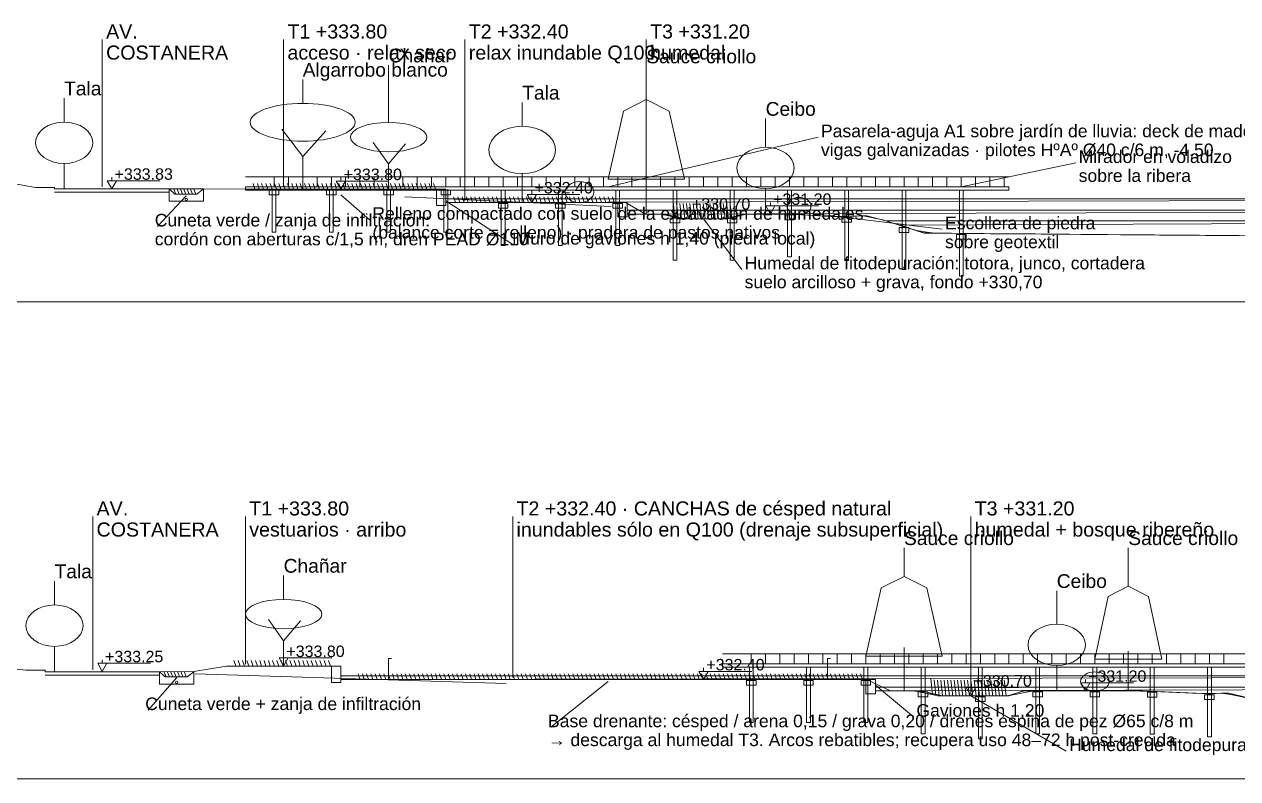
# Model space of a CAD drawing. Header units: metres. Extents: x -1097 to 1588, y -673 to 884.
# Drawn here: x 543.8 to 671, y -113 to -33.9 of the extents above; entities that cross this region are included whole.
import ezdxf

# ---------------------------------------------------------------- set-up
doc = ezdxf.new("R2010")
doc.units = ezdxf.units.M
for name, color, linetype, lineweight, plot in [('CORTE-AGUA', 5, 'Continuous', 0, False), ('CORTE-ESTRUCTURA', 30, 'Continuous', 0, False), ('CORTE-TERRENO', 7, 'Continuous', 0, False), ('CORTE-TERRENO_EXIST', 9, 'Continuous', 0, False), ('CORTE-TEXTO', 7, 'Continuous', 0, False), ('CORTE-VEGETACION', 3, 'Continuous', 0, False), ('COTAS', 7, 'Continuous', 0, False), ('SUDS-CUNETA_VERDE', 3, 'Continuous', 0, False), ('SUDS-PASARELA', 30, 'Continuous', 0, False), ('TERRAZAS-GAVIONES', 8, 'Continuous', 0, False)]:
    doc.layers.add(name, color=color, linetype=linetype, lineweight=lineweight, plot=plot)
doc.styles.add('ARIAL', font='arial.ttf')

msp = doc.modelspace()

# ---------------------------------------------------------------- linework, layer by layer
at = {"layer": 'CORTE-AGUA'}
for points in [[(671.12, -56.06), (669.05, -56.05), (666.97, -56.03), (664.9, -56.01), (662.83, -56), (660.75, -55.98), (658.68, -55.97), (656.6, -55.95), (654.53, -55.93), (652.46, -55.92), (650.38, -55.9), (648.31, -55.88), (646.24, -55.87), (644.16, -55.85), (642.09, -55.83), (640.01, -55.82), (637.94, -55.75), (635.87, -55.07), (633.79, -54.42), (631.72, -54), (629.64, -54.07), (627.57, -54.01), (625.5, -53.89), (623.42, -53.8), (621.35, -53.8), (619.27, -53.8), (617.2, -54.3), (615.13, -54.3), (613.05, -54.3), (610.98, -53.8), (608.91, -53.8), (606.83, -52.6), (604.76, -52.6), (602.68, -52.6), (600.61, -52.6), (598.54, -52.6), (596.46, -52.6), (594.39, -52.6), (592.31, -52.6), (590.24, -52.6), (752, -52.2), (588.17, -52.2), (588.17, -52.2), (752, -52.24)], [(588.17, -52.2), (752, -52.2)], [(671.16, -56.07), (669.38, -56.05), (667.6, -56.04), (665.81, -56.02), (664.03, -56.01), (662.25, -55.99), (660.47, -55.98), (658.69, -55.97), (656.91, -55.95), (655.12, -55.94), (653.34, -55.92), (651.56, -55.91), (649.78, -55.89), (648, -55.88), (646.22, -55.87), (644.43, -55.85), (642.65, -55.84), (640.87, -55.82), (639.09, -55.81), (637.31, -55.54), (635.52, -54.96), (633.74, -54.41), (631.96, -54), (630.18, -54.05), (628.4, -54.06), (626.62, -53.96), (624.83, -53.85), (623.05, -53.8), (621.27, -53.8), (619.49, -53.8), (617.71, -54.23), (615.93, -54.3), (614.14, -54.3), (612.36, -54.25), (610.58, -53.8), (608.8, -53.8), (747.77, -53.4), (607.02, -53.4), (607.02, -53.4), (747.77, -53.42)], [(607.02, -53.4), (747.77, -53.4)], [(672.3, -56.07), (670.93, -56.06), (669.57, -56.05), (668.21, -56.04), (666.85, -56.03), (665.48, -56.02), (664.12, -56.01), (662.76, -56), (661.4, -55.99), (660.03, -55.98), (658.67, -55.97), (657.31, -55.95), (655.95, -55.94), (654.58, -55.93), (653.22, -55.92), (651.86, -55.91), (650.5, -55.9), (649.13, -55.89), (647.77, -55.88), (646.41, -55.87), (645.05, -55.86), (643.68, -55.84), (642.32, -55.83), (640.96, -55.82), (639.6, -55.81), (638.23, -55.8), (636.87, -55.4), (635.51, -54.96), (741.79, -54.5), (634.15, -54.5), (634.15, -54.5), (741.79, -54.52)], [(634.15, -54.5), (741.79, -54.5)], [(672.07, -104.56), (669.57, -104.02), (667.07, -104.06), (664.57, -103.95), (662.07, -103.85), (659.57, -103.8), (657.07, -103.8), (654.57, -103.8), (652.07, -103.8), (649.57, -103.8), (647.07, -104.28), (644.57, -104.3), (642.07, -104.3), (639.57, -104.3), (637.07, -103.8), (634.57, -103.8), (632.07, -102.6), (629.57, -102.6), (627.07, -102.6), (624.57, -102.6), (622.07, -102.6), (619.57, -102.6), (617.07, -102.6), (614.57, -102.6), (612.06, -102.6), (609.56, -102.6), (607.06, -102.6), (604.56, -102.6), (602.06, -102.6), (599.56, -102.6), (597.06, -102.6), (594.56, -102.6), (592.06, -102.6), (589.56, -102.6), (587.06, -102.6), (584.56, -102.6), (582.06, -102.6), (579.56, -102.6), (774.58, -102.2), (577.06, -102.2), (577.06, -102.2), (774.58, -102.26)], [(577.06, -102.2), (774.58, -102.2)], [(672.66, -104.75), (670.94, -104.26), (669.22, -104.04), (667.5, -104.08), (665.78, -104), (664.06, -103.93), (662.34, -103.86), (660.62, -103.8), (658.9, -103.8), (657.18, -103.8), (655.46, -103.8), (653.74, -103.8), (652.02, -103.8), (650.3, -103.8), (648.58, -103.8), (646.86, -104.3), (645.14, -104.3), (643.42, -104.3), (641.7, -104.3), (639.98, -104.3), (638.26, -103.89), (636.54, -103.8), (634.82, -103.8), (768.98, -103.4), (633.1, -103.4), (633.1, -103.4), (768.98, -103.4)], [(633.1, -103.4), (768.98, -103.4)]]:
    msp.add_lwpolyline(points, dxfattribs=at)
at = {"layer": 'CORTE-ESTRUCTURA'}
for points in [[(547, -51.51), (559, -51.51)], [(569.8, -51.2), (569.8, -55.7), (570.2, -55.7), (570.2, -51.2)], [(575.8, -51.2), (575.8, -55.7), (576.2, -55.7), (576.2, -51.2)], [(581.8, -51.2), (581.8, -55.7), (582.2, -55.7), (582.2, -51.2)], [(587.8, -51.2), (587.8, -55.7), (588.2, -55.7), (588.2, -51.2)], [(593.8, -52.6), (593.8, -57.1), (594.2, -57.1), (594.2, -52.6)], [(599.8, -52.6), (599.8, -57.1), (600.2, -57.1), (600.2, -52.6)], [(605.8, -52.6), (605.8, -57.1), (606.2, -57.1), (606.2, -52.6)], [(611.8, -54.13), (611.8, -58.63), (612.2, -58.63), (612.2, -54.13)], [(617.8, -54.13), (617.8, -58.63), (618.2, -58.63), (618.2, -54.13)], [(623.8, -53.8), (623.8, -58.3), (624.2, -58.3), (624.2, -53.8)], [(629.8, -54.06), (629.8, -58.56), (630.2, -58.56), (630.2, -54.06)], [(635.8, -55.12), (635.8, -59.62), (636.2, -59.62), (636.2, -55.12)], [(641.8, -55.83), (641.8, -60.33), (642.2, -60.33), (642.2, -55.83)], [(582, -102.6), (582, -100.4), (582.3, -100.4)], [(628, -102.6), (628, -100.4), (628.3, -100.4)], [(546, -102.13), (558, -102.13)], [(619.8, -102.6), (619.8, -107.1), (620.2, -107.1), (620.2, -102.6)], [(625.8, -102.6), (625.8, -107.1), (626.2, -107.1), (626.2, -102.6)], [(631.8, -102.6), (631.8, -107.1), (632.2, -107.1), (632.2, -102.6)], [(637.8, -103.8), (637.8, -108.3), (638.2, -108.3), (638.2, -103.8)], [(649.8, -103.8), (649.8, -108.3), (650.2, -108.3), (650.2, -103.8)], [(655.8, -103.8), (655.8, -108.3), (656.2, -108.3), (656.2, -103.8)], [(661.8, -103.84), (661.8, -108.34), (662.2, -108.34), (662.2, -103.84)], [(667.8, -104.1), (667.8, -108.6), (668.2, -108.6), (668.2, -104.1)], [(643.8, -104.3), (643.8, -108.8), (644.2, -108.8), (644.2, -104.3)]]:
    msp.add_lwpolyline(points, dxfattribs=at)
for points in [[(569.5, -51.3), (570.5, -51.3), (570.5, -51.8), (569.5, -51.8)], [(575.5, -51.3), (576.5, -51.3), (576.5, -51.8), (575.5, -51.8)], [(581.5, -51.3), (582.5, -51.3), (582.5, -51.8), (581.5, -51.8)], [(587.5, -51.3), (588.5, -51.3), (588.5, -51.8), (587.5, -51.8)], [(593.8, -51.3), (594.2, -51.3), (594.2, -52.6), (593.8, -52.6)], [(599.8, -51.3), (600.2, -51.3), (600.2, -52.6), (599.8, -52.6)], [(605.8, -51.3), (606.2, -51.3), (606.2, -52.6), (605.8, -52.6)], [(611.8, -51.3), (612.2, -51.3), (612.2, -54.13), (611.8, -54.13)], [(617.8, -51.3), (618.2, -51.3), (618.2, -54.13), (617.8, -54.13)], [(623.8, -51.3), (624.2, -51.3), (624.2, -53.8), (623.8, -53.8)], [(629.8, -51.3), (630.2, -51.3), (630.2, -54.06), (629.8, -54.06)], [(635.8, -51.3), (636.2, -51.3), (636.2, -55.12), (635.8, -55.12)], [(641.8, -51.3), (642.2, -51.3), (642.2, -55.83), (641.8, -55.83)], [(593.5, -52.7), (594.5, -52.7), (594.5, -53.2), (593.5, -53.2)], [(599.5, -52.7), (600.5, -52.7), (600.5, -53.2), (599.5, -53.2)], [(605.5, -52.7), (606.5, -52.7), (606.5, -53.2), (605.5, -53.2)], [(611.5, -54.23), (612.5, -54.23), (612.5, -54.73), (611.5, -54.73)], [(617.5, -54.23), (618.5, -54.23), (618.5, -54.73), (617.5, -54.73)], [(623.5, -53.9), (624.5, -53.9), (624.5, -54.4), (623.5, -54.4)], [(629.5, -54.16), (630.5, -54.16), (630.5, -54.66), (629.5, -54.66)], [(635.5, -55.22), (636.5, -55.22), (636.5, -55.72), (635.5, -55.72)], [(641.5, -55.93), (642.5, -55.93), (642.5, -56.43), (641.5, -56.43)], [(619.8, -101.3), (620.2, -101.3), (620.2, -102.6), (619.8, -102.6)], [(625.8, -101.3), (626.2, -101.3), (626.2, -102.6), (625.8, -102.6)], [(631.8, -101.3), (632.2, -101.3), (632.2, -102.6), (631.8, -102.6)], [(637.8, -101.3), (638.2, -101.3), (638.2, -103.8), (637.8, -103.8)], [(643.8, -101.3), (644.2, -101.3), (644.2, -104.3), (643.8, -104.3)], [(649.8, -101.3), (650.2, -101.3), (650.2, -103.8), (649.8, -103.8)], [(655.8, -101.3), (656.2, -101.3), (656.2, -103.8), (655.8, -103.8)], [(661.8, -101.3), (662.2, -101.3), (662.2, -103.84), (661.8, -103.84)], [(667.8, -101.3), (668.2, -101.3), (668.2, -104.1), (667.8, -104.1)], [(619.5, -102.7), (620.5, -102.7), (620.5, -103.2), (619.5, -103.2)], [(625.5, -102.7), (626.5, -102.7), (626.5, -103.2), (625.5, -103.2)], [(631.5, -102.7), (632.5, -102.7), (632.5, -103.2), (631.5, -103.2)], [(637.5, -103.9), (638.5, -103.9), (638.5, -104.4), (637.5, -104.4)], [(649.5, -103.9), (650.5, -103.9), (650.5, -104.4), (649.5, -104.4)], [(655.5, -103.9), (656.5, -103.9), (656.5, -104.4), (655.5, -104.4)], [(661.5, -103.94), (662.5, -103.94), (662.5, -104.44), (661.5, -104.44)], [(667.5, -104.2), (668.5, -104.2), (668.5, -104.7), (667.5, -104.7)], [(643.5, -104.4), (644.5, -104.4), (644.5, -104.9), (643.5, -104.9)]]:
    msp.add_lwpolyline(points, close=True, dxfattribs=at)
at = {"layer": 'CORTE-TERRENO'}
for points in [[(539.34, -50), (545, -51.01), (547, -51.01), (547, -51.16), (559, -51.16), (562.6, -51.17), (567, -51.2), (588, -51.2), (588, -52.6), (607, -52.6), (607, -53.8), (611, -53.8), (612.5, -54.3), (617.5, -54.3), (619, -53.8), (624, -53.8), (629, -54.1), (631.39, -54), (632.11, -54), (634.11, -54.5), (638.11, -55.8), (687.98, -56.2)], [(539.34, -50), (545, -51.01), (547, -51.01), (547, -51.16), (559, -51.16), (562.6, -51.17), (567, -51.2), (588, -51.2), (588, -52.6), (607, -52.6), (607, -53.8), (611, -53.8), (612.5, -54.3), (617.5, -54.3), (619, -53.8), (624, -53.8), (629, -54.1), (631.39, -54), (632.11, -54), (634.11, -54.5), (638.11, -55.8), (687.98, -56.2)], [(761.69, -63), (480, -63)], [(800, -113), (480, -113), (480, -97.6), (483.98, -98), (514.02, -99), (529.93, -100), (544, -101.63), (546, -101.63), (546, -101.78), (558, -101.78), (561.6, -101.75), (565, -101.2), (577, -101.2), (577, -102.6), (633, -102.6), (633, -103.8), (638, -103.8), (639.5, -104.3), (647, -104.3), (648.5, -103.8), (661, -103.8), (668, -104.1), (669.89, -104), (671.89, -104.5)], [(480, -97.6), (483.98, -98), (514.02, -99), (529.93, -100), (544, -101.63), (546, -101.63), (546, -101.78), (558, -101.78), (561.6, -101.75), (565, -101.2), (577, -101.2), (577, -102.6), (633, -102.6), (633, -103.8), (638, -103.8), (639.5, -104.3), (647, -104.3), (648.5, -103.8), (661, -103.8), (668, -104.1), (669.89, -104), (671.89, -104.5)]]:
    msp.add_lwpolyline(points, dxfattribs=at)
at = {"layer": 'CORTE-TERRENO_EXIST'}
for points in [[(583.71, -52), (605.32, -53)], [(561.73, -102), (594.32, -103)]]:
    msp.add_lwpolyline(points, dxfattribs=at)
at = {"layer": 'CORTE-TEXTO'}
for points in [[(552, -50.96), (552, -35.5)], [(571, -51), (571, -35.5)], [(590, -52.4), (590, -35.5)], [(609, -53.6), (609, -35.5)], [(605, -50.95), (627, -45.75)], [(642, -50.95), (654, -48.45)], [(560.8, -51.9), (557.8, -55.1)], [(577, -51.8), (580, -54.4)], [(588, -52.4), (595, -57)], [(615, -54.3), (619, -59.6)], [(627, -53.8), (640, -55.4)], [(551, -101.58), (551, -85.5)], [(567, -101), (567, -85.5)], [(595, -102.4), (595, -85.5)], [(643, -104.1), (643, -85.5)], [(559.8, -102.4), (556.8, -105.8)], [(605, -102.8), (599, -107.6)], [(633, -103.2), (637, -106.5)], [(643, -104.3), (653, -110.1)]]:
    msp.add_lwpolyline(points, dxfattribs=at)
at = {"layer": 'CORTE-VEGETACION'}
for points in [[(582, -44.2), (582, -38.2)], [(609, -41.8), (609, -38.3)], [(573, -42.2), (573, -39.7)], [(548, -44.16), (548, -41.66)], [(596, -44.6), (596, -42.1)], [(621.5, -46.8), (621.5, -43.8)], [(573, -47.78), (570.8, -44.9)], [(573, -47.78), (575.42, -45.08)], [(582, -48.54), (580.4, -46.3)], [(582, -48.54), (583.76, -46.44)], [(573, -51.2), (573, -47.78)], [(548, -51.16), (548, -48.5)], [(582, -51.2), (582, -48.54)], [(596, -52.6), (596, -49.56)], [(609, -53.8), (609, -49.24)], [(568, -51.2), (567.8, -50.6)], [(568.45, -51.2), (568.25, -50.6)], [(568.9, -51.2), (568.7, -50.6)], [(569.35, -51.2), (569.15, -50.6)], [(569.8, -51.2), (569.6, -50.6)], [(570.25, -51.2), (570.05, -50.6)], [(570.7, -51.2), (570.5, -50.6)], [(571.15, -51.2), (570.95, -50.6)], [(571.6, -51.2), (571.4, -50.6)], [(572.05, -51.2), (571.85, -50.6)], [(572.5, -51.2), (572.3, -50.6)], [(572.95, -51.2), (572.75, -50.6)], [(573.4, -51.2), (573.2, -50.6)], [(573.85, -51.2), (573.65, -50.6)], [(574.3, -51.2), (574.1, -50.6)], [(574.75, -51.2), (574.55, -50.6)], [(575.2, -51.2), (575, -50.6)], [(575.65, -51.2), (575.45, -50.6)], [(576.1, -51.2), (575.9, -50.6)], [(576.55, -51.2), (576.35, -50.6)], [(577, -51.2), (576.8, -50.6)], [(577.45, -51.2), (577.25, -50.6)], [(577.9, -51.2), (577.7, -50.6)], [(578.35, -51.2), (578.15, -50.6)], [(578.8, -51.2), (578.6, -50.6)], [(579.25, -51.2), (579.05, -50.6)], [(579.7, -51.2), (579.5, -50.6)], [(580.15, -51.2), (579.95, -50.6)], [(580.6, -51.2), (580.4, -50.6)], [(581.05, -51.2), (580.85, -50.6)], [(581.5, -51.2), (581.3, -50.6)], [(581.95, -51.2), (581.75, -50.6)], [(582.4, -51.2), (582.2, -50.6)], [(582.85, -51.2), (582.65, -50.6)], [(583.3, -51.2), (583.1, -50.6)], [(583.75, -51.2), (583.55, -50.6)], [(584.2, -51.2), (584, -50.6)], [(584.65, -51.2), (584.45, -50.6)], [(585.1, -51.2), (584.9, -50.6)], [(585.55, -51.2), (585.35, -50.6)], [(586, -51.2), (585.8, -50.6)], [(586.45, -51.2), (586.25, -50.6)], [(586.9, -51.2), (586.7, -50.6)], [(559.7, -51.71), (559.5, -51.21)], [(560.05, -51.71), (559.85, -51.21)], [(560.4, -51.71), (560.2, -51.21)], [(560.75, -51.71), (560.55, -51.21)], [(561.1, -51.71), (560.9, -51.21)], [(561.45, -51.71), (561.25, -51.21)], [(561.8, -51.71), (561.6, -51.21)], [(589, -52.6), (588.8, -52)], [(589.45, -52.6), (589.25, -52)], [(589.9, -52.6), (589.7, -52)], [(590.35, -52.6), (590.15, -52)], [(590.8, -52.6), (590.6, -52)], [(591.25, -52.6), (591.05, -52)], [(591.7, -52.6), (591.5, -52)], [(592.15, -52.6), (591.95, -52)], [(592.6, -52.6), (592.4, -52)], [(593.05, -52.6), (592.85, -52)], [(593.5, -52.6), (593.3, -52)], [(593.95, -52.6), (593.75, -52)], [(594.4, -52.6), (594.2, -52)], [(594.85, -52.6), (594.65, -52)], [(595.3, -52.6), (595.1, -52)], [(595.75, -52.6), (595.55, -52)], [(596.2, -52.6), (596, -52)], [(596.65, -52.6), (596.45, -52)], [(597.1, -52.6), (596.9, -52)], [(597.55, -52.6), (597.35, -52)], [(598, -52.6), (597.8, -52)], [(598.45, -52.6), (598.25, -52)], [(598.9, -52.6), (598.7, -52)], [(599.35, -52.6), (599.15, -52)], [(599.8, -52.6), (599.6, -52)], [(600.25, -52.6), (600.05, -52)], [(600.7, -52.6), (600.5, -52)], [(601.15, -52.6), (600.95, -52)], [(601.6, -52.6), (601.4, -52)], [(602.05, -52.6), (601.85, -52)], [(602.5, -52.6), (602.3, -52)], [(602.95, -52.6), (602.75, -52)], [(603.4, -52.6), (603.2, -52)], [(603.85, -52.6), (603.65, -52)], [(604.3, -52.6), (604.1, -52)], [(604.75, -52.6), (604.55, -52)], [(605.2, -52.6), (605, -52)], [(605.65, -52.6), (605.45, -52)], [(621.5, -53.8), (621.5, -51.14)], [(612, -54.13), (611.8, -52.51)], [(612.35, -54.25), (612.15, -52.63)], [(612.7, -54.3), (612.5, -52.68)], [(613.05, -54.3), (612.85, -52.68)], [(613.4, -54.3), (613.2, -52.68)], [(613.75, -54.3), (613.55, -52.68)], [(614.1, -54.3), (613.9, -52.68)], [(614.45, -54.3), (614.25, -52.68)], [(614.8, -54.3), (614.6, -52.68)], [(615.15, -54.3), (614.95, -52.68)], [(615.5, -54.3), (615.3, -52.68)], [(615.85, -54.3), (615.65, -52.68)], [(616.2, -54.3), (616, -52.68)], [(616.55, -54.3), (616.35, -52.68)], [(616.9, -54.3), (616.7, -52.68)], [(617.25, -54.3), (617.05, -52.68)], [(617.6, -54.27), (617.4, -52.65)], [(617.95, -54.15), (617.75, -52.53)], [(636, -91.8), (636, -88.8)], [(659.5, -92.8), (659.5, -88.8)], [(547, -94.78), (547, -92.28)], [(571, -94.2), (571, -91.7)], [(652, -96.8), (652, -93.3)], [(571, -98.54), (569.4, -96.3)], [(571, -98.54), (572.76, -96.44)], [(547, -101.78), (547, -99.12)], [(571, -101.2), (571, -98.54)], [(636, -103.8), (636, -99.24)], [(659.5, -103.8), (659.5, -99.62)], [(566, -101.2), (565.8, -100.6)], [(566.45, -101.2), (566.25, -100.6)], [(566.9, -101.2), (566.7, -100.6)], [(567.35, -101.2), (567.15, -100.6)], [(567.8, -101.2), (567.6, -100.6)], [(568.25, -101.2), (568.05, -100.6)], [(568.7, -101.2), (568.5, -100.6)], [(569.15, -101.2), (568.95, -100.6)], [(569.6, -101.2), (569.4, -100.6)], [(570.05, -101.2), (569.85, -100.6)], [(570.5, -101.2), (570.3, -100.6)], [(570.95, -101.2), (570.75, -100.6)], [(571.4, -101.2), (571.2, -100.6)], [(571.85, -101.2), (571.65, -100.6)], [(572.3, -101.2), (572.1, -100.6)], [(572.75, -101.2), (572.55, -100.6)], [(573.2, -101.2), (573, -100.6)], [(573.65, -101.2), (573.45, -100.6)], [(574.1, -101.2), (573.9, -100.6)], [(574.55, -101.2), (574.35, -100.6)], [(575, -101.2), (574.8, -100.6)], [(575.45, -101.2), (575.25, -100.6)], [(575.9, -101.2), (575.7, -100.6)], [(652, -103.8), (652, -101.14)], [(558.7, -102.33), (558.5, -101.83)], [(559.05, -102.33), (558.85, -101.83)], [(559.4, -102.33), (559.2, -101.83)], [(559.75, -102.33), (559.55, -101.83)], [(560.1, -102.33), (559.9, -101.83)], [(560.45, -102.33), (560.25, -101.83)], [(560.8, -102.33), (560.6, -101.83)], [(579, -102.6), (578.8, -102)], [(579.45, -102.6), (579.25, -102)], [(579.9, -102.6), (579.7, -102)], [(580.35, -102.6), (580.15, -102)], [(580.8, -102.6), (580.6, -102)], [(581.25, -102.6), (581.05, -102)], [(581.7, -102.6), (581.5, -102)], [(582.15, -102.6), (581.95, -102)], [(582.6, -102.6), (582.4, -102)], [(583.05, -102.6), (582.85, -102)], [(583.5, -102.6), (583.3, -102)], [(583.95, -102.6), (583.75, -102)], [(584.4, -102.6), (584.2, -102)], [(584.85, -102.6), (584.65, -102)], [(585.3, -102.6), (585.1, -102)], [(585.75, -102.6), (585.55, -102)], [(586.2, -102.6), (586, -102)], [(586.65, -102.6), (586.45, -102)], [(587.1, -102.6), (586.9, -102)], [(587.55, -102.6), (587.35, -102)], [(588, -102.6), (587.8, -102)], [(588.45, -102.6), (588.25, -102)], [(588.9, -102.6), (588.7, -102)], [(589.35, -102.6), (589.15, -102)], [(589.8, -102.6), (589.6, -102)], [(590.25, -102.6), (590.05, -102)], [(590.7, -102.6), (590.5, -102)], [(591.15, -102.6), (590.95, -102)], [(591.6, -102.6), (591.4, -102)], [(592.05, -102.6), (591.85, -102)], [(592.5, -102.6), (592.3, -102)], [(592.95, -102.6), (592.75, -102)], [(593.4, -102.6), (593.2, -102)], [(593.85, -102.6), (593.65, -102)], [(594.3, -102.6), (594.1, -102)], [(594.75, -102.6), (594.55, -102)], [(595.2, -102.6), (595, -102)], [(595.65, -102.6), (595.45, -102)], [(596.1, -102.6), (595.9, -102)], [(596.55, -102.6), (596.35, -102)], [(597, -102.6), (596.8, -102)], [(597.45, -102.6), (597.25, -102)], [(597.9, -102.6), (597.7, -102)], [(598.35, -102.6), (598.15, -102)], [(598.8, -102.6), (598.6, -102)], [(599.25, -102.6), (599.05, -102)], [(599.7, -102.6), (599.5, -102)], [(600.15, -102.6), (599.95, -102)], [(600.6, -102.6), (600.4, -102)], [(601.05, -102.6), (600.85, -102)], [(601.5, -102.6), (601.3, -102)], [(601.95, -102.6), (601.75, -102)], [(602.4, -102.6), (602.2, -102)], [(602.85, -102.6), (602.65, -102)], [(603.3, -102.6), (603.1, -102)], [(603.75, -102.6), (603.55, -102)], [(604.2, -102.6), (604, -102)], [(604.65, -102.6), (604.45, -102)], [(605.1, -102.6), (604.9, -102)], [(605.55, -102.6), (605.35, -102)], [(606, -102.6), (605.8, -102)], [(606.45, -102.6), (606.25, -102)], [(606.9, -102.6), (606.7, -102)], [(607.35, -102.6), (607.15, -102)], [(607.8, -102.6), (607.6, -102)], [(608.25, -102.6), (608.05, -102)], [(608.7, -102.6), (608.5, -102)], [(609.15, -102.6), (608.95, -102)], [(609.6, -102.6), (609.4, -102)], [(610.05, -102.6), (609.85, -102)], [(610.5, -102.6), (610.3, -102)], [(610.95, -102.6), (610.75, -102)], [(611.4, -102.6), (611.2, -102)], [(611.85, -102.6), (611.65, -102)], [(612.3, -102.6), (612.1, -102)], [(612.75, -102.6), (612.55, -102)], [(613.2, -102.6), (613, -102)], [(613.65, -102.6), (613.45, -102)], [(614.1, -102.6), (613.9, -102)], [(614.55, -102.6), (614.35, -102)], [(615, -102.6), (614.8, -102)], [(615.45, -102.6), (615.25, -102)], [(615.9, -102.6), (615.7, -102)], [(616.35, -102.6), (616.15, -102)], [(616.8, -102.6), (616.6, -102)], [(617.25, -102.6), (617.05, -102)], [(617.7, -102.6), (617.5, -102)], [(618.15, -102.6), (617.95, -102)], [(618.6, -102.6), (618.4, -102)], [(619.05, -102.6), (618.85, -102)], [(619.5, -102.6), (619.3, -102)], [(619.95, -102.6), (619.75, -102)], [(620.4, -102.6), (620.2, -102)], [(620.85, -102.6), (620.65, -102)], [(621.3, -102.6), (621.1, -102)], [(621.75, -102.6), (621.55, -102)], [(622.2, -102.6), (622, -102)], [(622.65, -102.6), (622.45, -102)], [(623.1, -102.6), (622.9, -102)], [(623.55, -102.6), (623.35, -102)], [(624, -102.6), (623.8, -102)], [(624.45, -102.6), (624.25, -102)], [(624.9, -102.6), (624.7, -102)], [(625.35, -102.6), (625.15, -102)], [(625.8, -102.6), (625.6, -102)], [(626.25, -102.6), (626.05, -102)], [(626.7, -102.6), (626.5, -102)], [(627.15, -102.6), (626.95, -102)], [(627.6, -102.6), (627.4, -102)], [(628.05, -102.6), (627.85, -102)], [(628.5, -102.6), (628.3, -102)], [(628.95, -102.6), (628.75, -102)], [(629.4, -102.6), (629.2, -102)], [(629.85, -102.6), (629.65, -102)], [(630.3, -102.6), (630.1, -102)], [(630.75, -102.6), (630.55, -102)], [(631.2, -102.6), (631, -102)], [(631.65, -102.6), (631.45, -102)], [(639, -104.13), (638.8, -102.51)], [(639.35, -104.25), (639.15, -102.63)], [(639.7, -104.3), (639.5, -102.68)], [(640.05, -104.3), (639.85, -102.68)], [(640.4, -104.3), (640.2, -102.68)], [(640.75, -104.3), (640.55, -102.68)], [(641.1, -104.3), (640.9, -102.68)], [(641.45, -104.3), (641.25, -102.68)], [(641.8, -104.3), (641.6, -102.68)], [(642.15, -104.3), (641.95, -102.68)], [(642.5, -104.3), (642.3, -102.68)], [(642.85, -104.3), (642.65, -102.68)], [(643.2, -104.3), (643, -102.68)], [(643.55, -104.3), (643.35, -102.68)], [(643.9, -104.3), (643.7, -102.68)], [(644.25, -104.3), (644.05, -102.68)], [(644.6, -104.3), (644.4, -102.68)], [(644.95, -104.3), (644.75, -102.68)], [(645.3, -104.3), (645.1, -102.68)], [(645.65, -104.3), (645.45, -102.68)], [(646, -104.3), (645.8, -102.68)], [(646.35, -104.3), (646.15, -102.68)], [(646.7, -104.3), (646.5, -102.68)]]:
    msp.add_lwpolyline(points, dxfattribs=at)
for points in [[(605, -50.15), (606.6, -43), (609, -41.8), (611.4, -43), (613, -50.15)], [(632, -100.15), (633.6, -93), (636, -91.8), (638.4, -93), (640, -100.15)], [(656, -100.46), (657.4, -93.9), (659.5, -92.8), (661.6, -93.9), (663, -100.46)]]:
    msp.add_lwpolyline(points, close=True, dxfattribs=at)
for centre, major_axis, ratio in [((573, -44.18), (5.5, 0), 0.36), ((548, -46.33), (3, 0), 0.723333), ((582, -45.74), (4, 0), 0.385), ((596, -47.08), (3.5, 0), 0.708571), ((621.5, -48.97), (3, 0), 0.723333), ((602, -51.5), (1.5, 0), 0.733333), ((625, -52.96), (1.25, 0), 0.72), ((547, -96.95), (3, 0), 0.723333), ((571, -95.74), (4, 0), 0.385), ((652, -98.97), (3, 0), 0.723333), ((656, -102.8), (1.5, 0), 0.666667)]:
    msp.add_ellipse(centre, major_axis=major_axis, ratio=ratio, dxfattribs=at)
at = {"layer": 'COTAS'}
for points in [[(552.52, -50.31), (553.48, -50.31), (553, -51.17)], [(576.52, -50.34), (577.48, -50.34), (577, -51.2)], [(596.52, -51.74), (597.48, -51.74), (597, -52.6)], [(621.52, -52.94), (622.48, -52.94), (622, -53.8)], [(613.02, -53.44), (613.98, -53.44), (613.5, -54.3)], [(570.52, -100.34), (571.48, -100.34), (571, -101.2)], [(551.52, -100.89), (552.48, -100.89), (552, -101.75)], [(614.52, -101.74), (615.48, -101.74), (615, -102.6)], [(654.52, -102.94), (655.48, -102.94), (655, -103.8)], [(642.52, -103.44), (643.48, -103.44), (643, -104.3)]]:
    msp.add_lwpolyline(points, close=True, dxfattribs=at)
for points in [[(553, -50.31), (553, -49.95)], [(553, -50.31), (558.04, -50.31)], [(577, -50.34), (577, -49.98)], [(577, -50.34), (582.04, -50.34)], [(597, -51.74), (597, -51.38)], [(597, -51.74), (602.04, -51.74)], [(613.5, -53.44), (613.5, -53.08)], [(622, -52.94), (622, -52.58)], [(622, -52.94), (627.04, -52.94)], [(613.5, -53.44), (618.54, -53.44)], [(571, -100.34), (571, -99.98)], [(571, -100.34), (576.04, -100.34)], [(552, -100.89), (552, -100.53)], [(552, -100.89), (557.04, -100.89)], [(615, -101.74), (615, -101.38)], [(615, -101.74), (620.04, -101.74)], [(655, -102.94), (655, -102.58)], [(655, -102.94), (660.04, -102.94)], [(643, -103.44), (643, -103.08)], [(643, -103.44), (648.04, -103.44)]]:
    msp.add_lwpolyline(points, dxfattribs=at)
at = {"layer": 'SUDS-CUNETA_VERDE'}
for points in [[(559, -51.16), (559.6, -51.71), (561.9, -51.71), (562.6, -51.16), (562.6, -52.46), (559, -52.46)], [(558, -101.78), (558.6, -102.33), (560.9, -102.33), (561.6, -101.78), (561.6, -103.08), (558, -103.08)]]:
    msp.add_lwpolyline(points, close=True, dxfattribs=at)
for points in [[(559, -51.16), (559.6, -51.71), (561.9, -51.71), (562.6, -51.16)], [(558, -101.78), (558.6, -102.33), (560.9, -102.33), (561.6, -101.78)]]:
    msp.add_lwpolyline(points, dxfattribs=at)
for centre in [(560.8, -52.26), (559.8, -102.88)]:
    msp.add_circle(centre, 0.12, dxfattribs=at)
at = {"layer": 'SUDS-PASARELA'}
for points in [[(567, -49.9), (647, -49.9)], [(570, -50.95), (570, -49.9)], [(571.5, -50.95), (571.5, -49.9)], [(573, -50.95), (573, -49.9)], [(574.5, -50.95), (574.5, -49.9)], [(576, -50.95), (576, -49.9)], [(577.5, -50.95), (577.5, -49.9)], [(579, -50.95), (579, -49.9)], [(580.5, -50.95), (580.5, -49.9)], [(582, -50.95), (582, -49.9)], [(583.5, -50.95), (583.5, -49.9)], [(585, -50.95), (585, -49.9)], [(586.5, -50.95), (586.5, -49.9)], [(588, -50.95), (588, -49.9)], [(589.5, -50.95), (589.5, -49.9)], [(591, -50.95), (591, -49.9)], [(592.5, -50.95), (592.5, -49.9)], [(594, -50.95), (594, -49.9)], [(595.5, -50.95), (595.5, -49.9)], [(597, -50.95), (597, -49.9)], [(598.5, -50.95), (598.5, -49.9)], [(600, -50.95), (600, -49.9)], [(601.5, -50.95), (601.5, -49.9)], [(603, -50.95), (603, -49.9)], [(604.5, -50.95), (604.5, -49.9)], [(606, -50.95), (606, -49.9)], [(607.5, -50.95), (607.5, -49.9)], [(609, -50.95), (609, -49.9)], [(610.5, -50.95), (610.5, -49.9)], [(612, -50.95), (612, -49.9)], [(613.5, -50.95), (613.5, -49.9)], [(615, -50.95), (615, -49.9)], [(616.5, -50.95), (616.5, -49.9)], [(618, -50.95), (618, -49.9)], [(619.5, -50.95), (619.5, -49.9)], [(621, -50.95), (621, -49.9)], [(622.5, -50.95), (622.5, -49.9)], [(624, -50.95), (624, -49.9)], [(625.5, -50.95), (625.5, -49.9)], [(627, -50.95), (627, -49.9)], [(628.5, -50.95), (628.5, -49.9)], [(630, -50.95), (630, -49.9)], [(631.5, -50.95), (631.5, -49.9)], [(633, -50.95), (633, -49.9)], [(634.5, -50.95), (634.5, -49.9)], [(636, -50.95), (636, -49.9)], [(637.5, -50.95), (637.5, -49.9)], [(639, -50.95), (639, -49.9)], [(640.5, -50.95), (640.5, -49.9)], [(642, -50.95), (642, -49.9)], [(643.5, -50.95), (643.5, -49.9)], [(645, -50.95), (645, -49.9)], [(646.5, -50.95), (646.5, -49.9)], [(617, -99.9), (693, -99.9)], [(620, -100.95), (620, -99.9)], [(621.5, -100.95), (621.5, -99.9)], [(623, -100.95), (623, -99.9)], [(624.5, -100.95), (624.5, -99.9)], [(626, -100.95), (626, -99.9)], [(627.5, -100.95), (627.5, -99.9)], [(629, -100.95), (629, -99.9)], [(630.5, -100.95), (630.5, -99.9)], [(632, -100.95), (632, -99.9)], [(633.5, -100.95), (633.5, -99.9)], [(635, -100.95), (635, -99.9)], [(636.5, -100.95), (636.5, -99.9)], [(638, -100.95), (638, -99.9)], [(639.5, -100.95), (639.5, -99.9)], [(641, -100.95), (641, -99.9)], [(642.5, -100.95), (642.5, -99.9)], [(644, -100.95), (644, -99.9)], [(645.5, -100.95), (645.5, -99.9)], [(647, -100.95), (647, -99.9)], [(648.5, -100.95), (648.5, -99.9)], [(650, -100.95), (650, -99.9)], [(651.5, -100.95), (651.5, -99.9)], [(653, -100.95), (653, -99.9)], [(654.5, -100.95), (654.5, -99.9)], [(656, -100.95), (656, -99.9)], [(657.5, -100.95), (657.5, -99.9)], [(659, -100.95), (659, -99.9)], [(660.5, -100.95), (660.5, -99.9)], [(662, -100.95), (662, -99.9)], [(663.5, -100.95), (663.5, -99.9)], [(665, -100.95), (665, -99.9)], [(666.5, -100.95), (666.5, -99.9)], [(668, -100.95), (668, -99.9)], [(669.5, -100.95), (669.5, -99.9)]]:
    msp.add_lwpolyline(points, dxfattribs=at)
for points in [[(567, -50.95), (647, -50.95), (647, -51.3), (567, -51.3)], [(617, -100.95), (693, -100.95), (693, -101.3), (617, -101.3)]]:
    msp.add_lwpolyline(points, close=True, dxfattribs=at)
at = {"layer": 'TERRAZAS-GAVIONES'}
for points in [[(587.01, -52.9), (588.01, -52.9), (588.01, -51.2), (587.01, -51.2)], [(606.01, -54.1), (607.01, -54.1), (607.01, -52.6), (606.01, -52.6)], [(576.01, -102.9), (577.01, -102.9), (577.01, -101.2), (576.01, -101.2)], [(632.01, -104.1), (633.01, -104.1), (633.01, -102.6), (632.01, -102.6)]]:
    msp.add_lwpolyline(points, close=True, dxfattribs=at)
for points in [[(587.01, -52.9), (588.01, -52.9), (588.01, -51.2), (587.01, -51.2), (587.01, -52.9)], [(606.01, -54.1), (607.01, -54.1), (607.01, -52.6), (606.01, -52.6), (606.01, -54.1)], [(576.01, -102.9), (577.01, -102.9), (577.01, -101.2), (576.01, -101.2), (576.01, -102.9)], [(632.01, -104.1), (633.01, -104.1), (633.01, -102.6), (632.01, -102.6), (632.01, -104.1)]]:
    msp.add_lwpolyline(points, dxfattribs=at)

# ---------------------------------------------------------------- texts
at = {"layer": 'CORTE-TEXTO', "style": 'ARIAL'}
for s, height, p in [('AV.', 1.472, (552.4, -35.4)), ('T1 +333.80', 1.472, (571.4, -35.4)), ('T2 +332.40', 1.472, (590.4, -35.4)), ('T3 +331.20', 1.472, (609.4, -35.4)), ('COSTANERA', 1.472, (552.4, -37.61)), ('acceso · relax seco', 1.4725, (571.4, -37.61)), ('Chañar', 1.44, (582, -37.9)), ('relax inundable Q100', 1.4725, (590.4, -37.61)), ('Sauce criollo', 1.44, (609, -38)), ('humedal', 1.472, (609.4, -37.61)), ('Algarrobo blanco', 1.44, (573, -39.4)), ('Tala', 1.44, (548, -41.36)), ('Tala', 1.44, (596, -41.8)), ('Ceibo', 1.44, (621.5, -43.5)), ('Pasarela-aguja A1 sobre jardín de lluvia: deck de madera dura', 1.3175, (627.3, -45.75)), ('vigas galvanizadas · pilotes HºAº Ø40 c/6 m, -4,50', 1.3175, (627.3, -47.73)), ('Mirador en voladizo', 1.3175, (654.3, -48.45)), ('sobre la ribera', 1.3175, (654.3, -50.43)), ('Relleno compactado con suelo de la excavación de humedales', 1.3175, (580.3, -54.4)), ('Cuneta verde / zanja de infiltración:', 1.3175, (557.5, -55.1)), ('Escollera de piedra', 1.3175, (640.3, -55.4)), ('cordón con aberturas c/1,5 m, dren PEAD Ø110', 1.3175, (557.5, -57.08)), ('(balance corte = relleno) · pradera de pastos nativos', 1.3175, (580.3, -56.38)), ('Muro de gaviones h 1,40 (piedra local)', 1.3175, (595.3, -57)), ('sobre geotextil', 1.3175, (640.3, -57.38)), ('Humedal de fitodepuración: totora, junco, cortadera', 1.3175, (619.3, -59.6)), ('suelo arcilloso + grava, fondo +330,70', 1.3175, (619.3, -61.58)), ('T1 +333.80', 1.472, (567.4, -85.4)), ('T2 +332.40 · CANCHAS de césped natural', 1.4725, (595.4, -85.4)), ('T3 +331.20', 1.472, (643.4, -85.4)), ('AV.', 1.472, (551.4, -85.4)), ('COSTANERA', 1.472, (551.4, -87.61)), ('vestuarios · arribo', 1.4725, (567.4, -87.61)), ('inundables sólo en Q100 (drenaje subsuperficial)', 1.4725, (595.4, -87.61)), ('humedal + bosque ribereño', 1.4725, (643.4, -87.61)), ('Sauce criollo', 1.44, (636, -88.5)), ('Sauce criollo', 1.44, (659.5, -88.5)), ('Chañar', 1.44, (571, -91.4)), ('Tala', 1.44, (547, -91.98)), ('Ceibo', 1.44, (652, -93)), ('Cuneta verde + zanja de infiltración', 1.3175, (556.5, -105.8)), ('Gaviones h 1,20', 1.3175, (637.3, -106.5)), ('Base drenante: césped / arena 0,15 / grava 0,20 / drenes espina de pez Ø65 c/8 m', 1.3175, (598.7, -107.6)), ('→ descarga al humedal T3. Arcos rebatibles; recupera uso 48–72 h post-crecida', 1.3175, (598.7, -109.58)), ('Humedal de fitodepuración', 1.3175, (653.3, -110.1))]:
    msp.add_text(s, height=height, dxfattribs=at).set_placement(p)
at = {"layer": 'COTAS', "style": 'ARIAL'}
for s, p in [('+333.83', (553.29, -50.21)), ('+333.80', (577.29, -50.24)), ('+332.40', (597.29, -51.64)), ('+330.70', (613.79, -53.34)), ('+331.20', (622.29, -52.84)), ('+333.80', (571.29, -100.24)), ('+333.25', (552.29, -100.79)), ('+332.40', (615.29, -101.64)), ('+331.20', (655.29, -102.84)), ('+330.70', (643.29, -103.34))]:
    msp.add_text(s, height=1.2, dxfattribs=at).set_placement(p)

doc.saveas('drawing.dxf')
